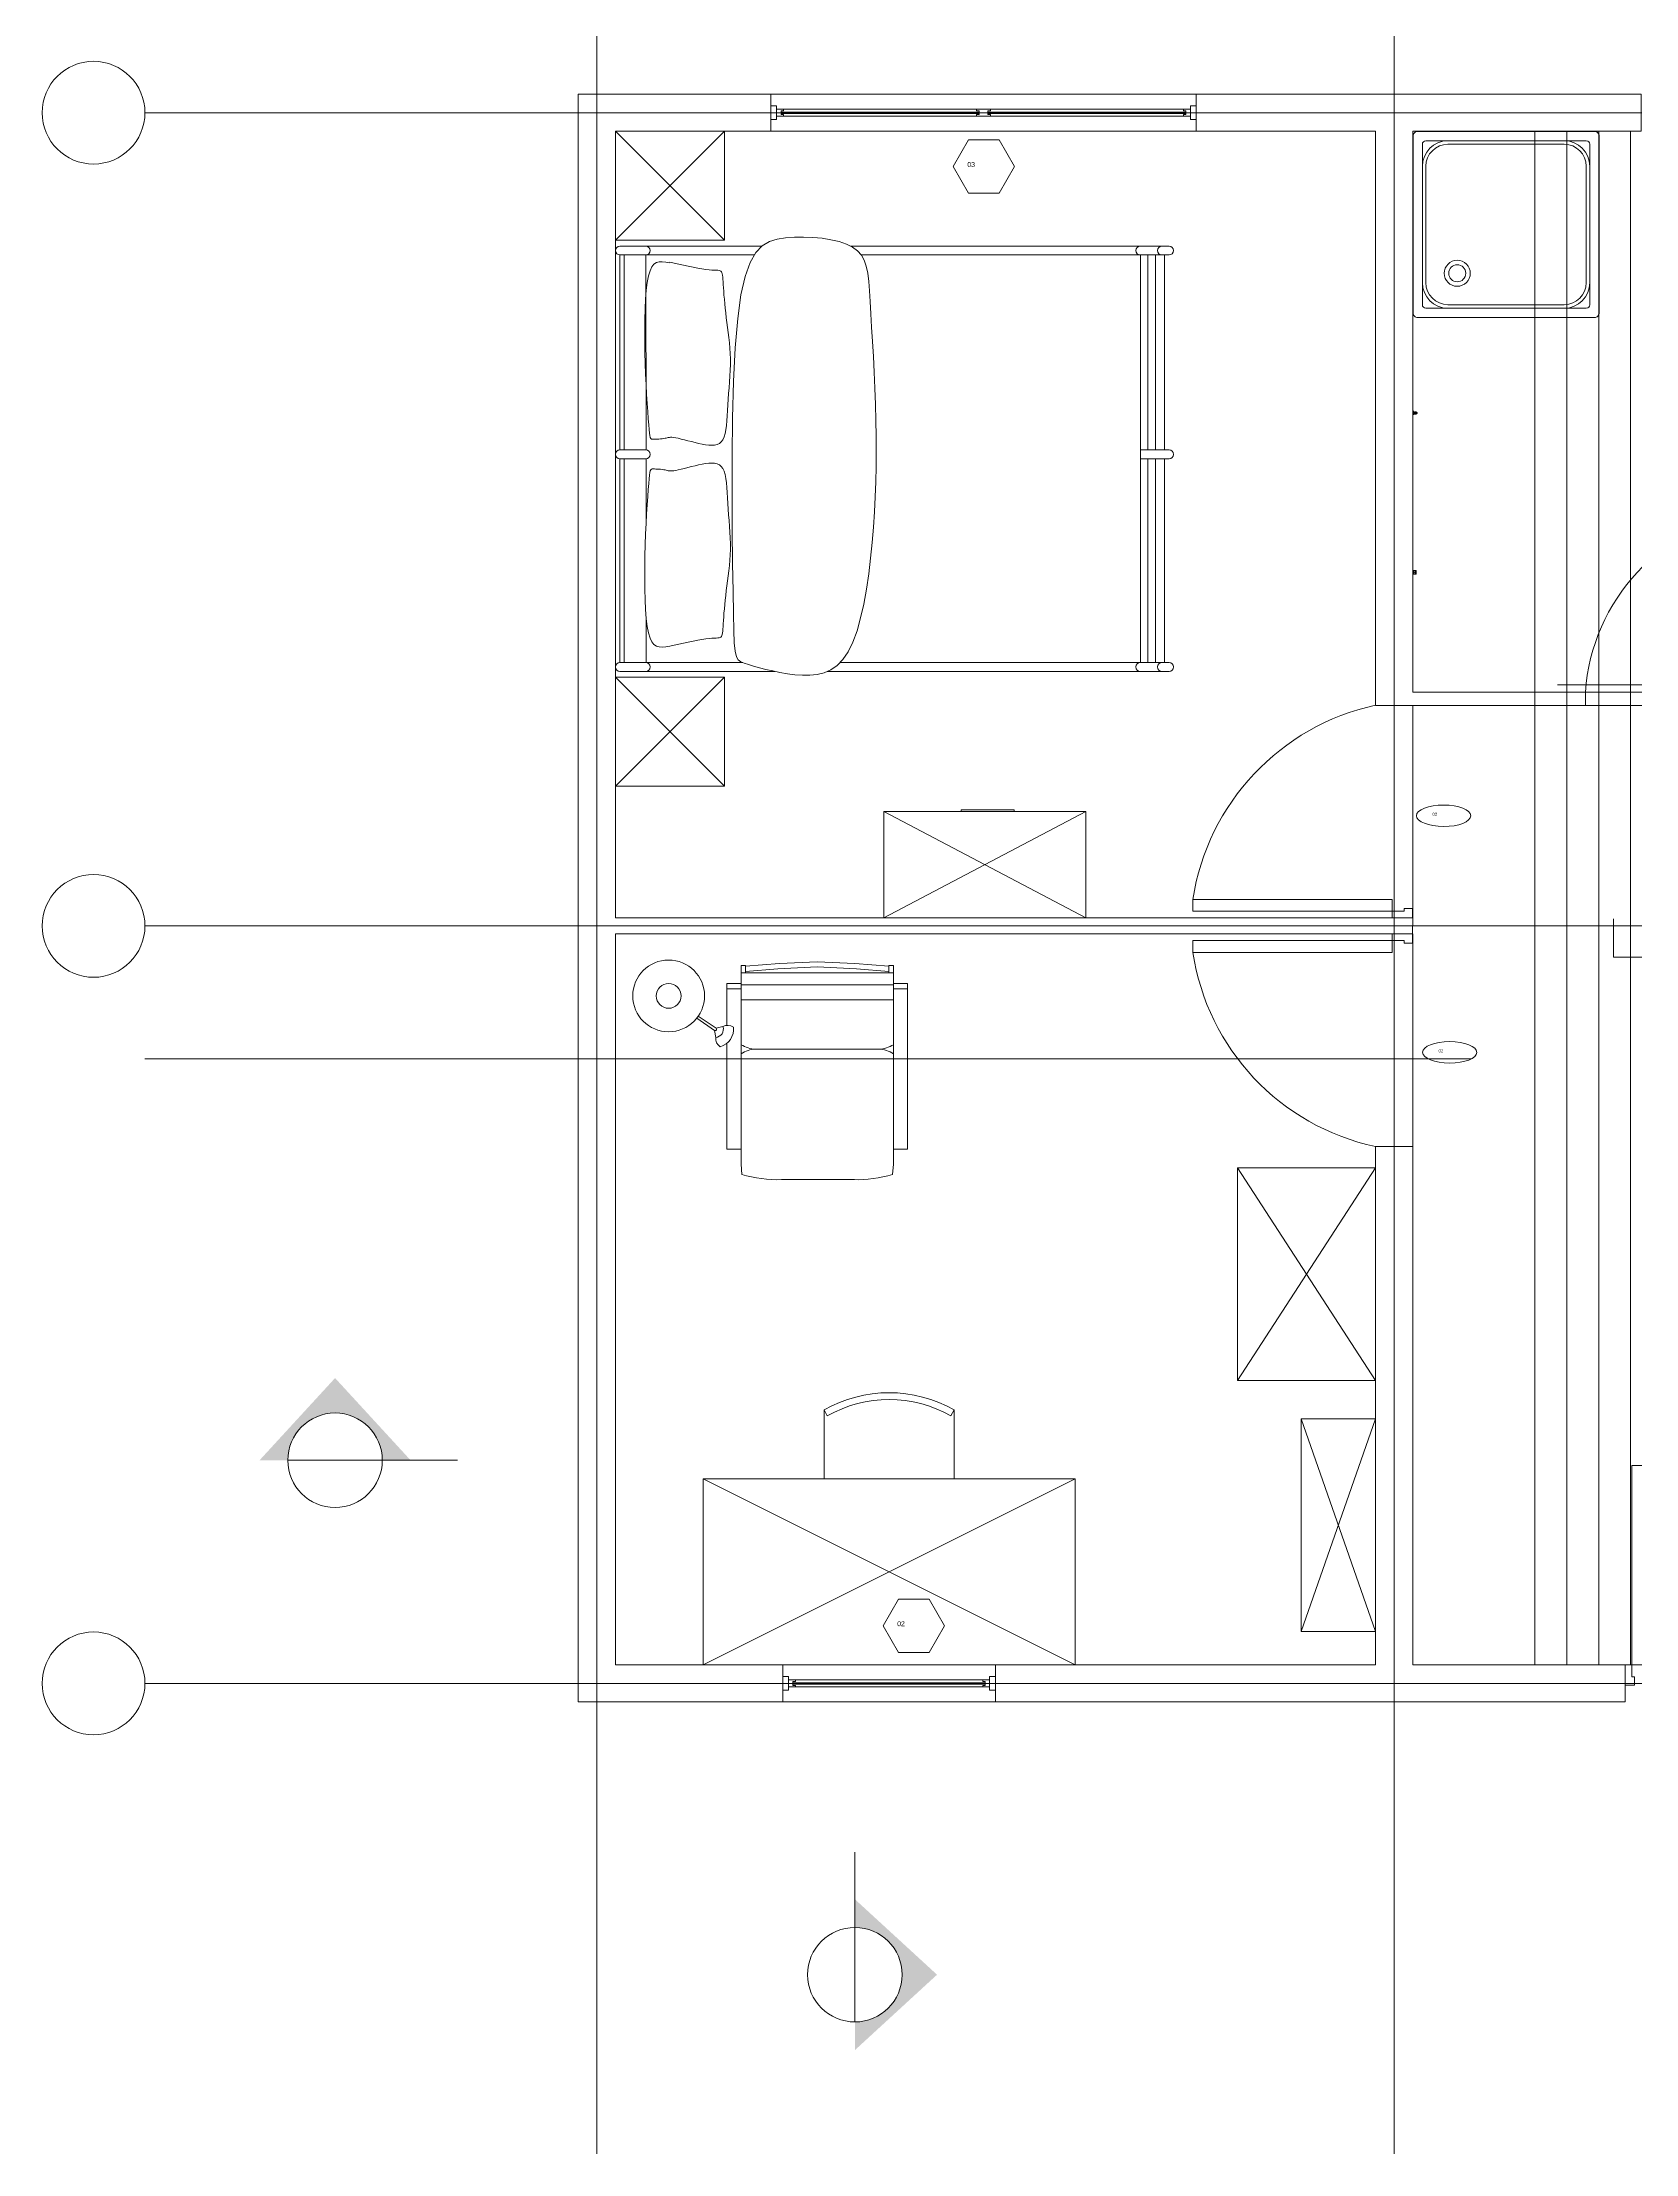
# Model space of a CAD drawing. Header units: centimetres. Extents: x -16179 to 12840, y -10704 to 3856.
# Drawn here: x 2026 to 2625, y -1756 to -961 of the extents above; entities that cross this region are included whole.
import ezdxf

# ---------------------------------------------------------------- set-up
doc = ezdxf.new("R2010")
doc.units = ezdxf.units.CM
doc.header["$MEASUREMENT"] = 0
for name, color, linetype, lineweight in [('A-FURN_Num_Penna__251_Num_Penna__251_Num_Penna__251_Num_Penna__251_Num_Penna__251_Num_Penna__251_Num_Penna__251_Num_Penna__251_Num_Penna__251_Num_Penna__251_Num_Penna__251', 251, 'Continuous', 18), ('A-FURN_Num_Penna__8_Num_Penna__8_Num_Penna__8_Num_Penna__8_Num_Penna__8_Num_Penna__8_Num_Penna__8_Num_Penna__8_Num_Penna__8_Num_Penna__8', 8, 'Continuous', 18), ('A-WALL-FULL_Num_Penna__7_Num_Penna__7_Num_Penna__7_Num_Penna__7_Num_Penna__7_Num_Penna__7_Num_Penna__7_Num_Penna__7_Num_Penna__7_Num_Penna__7', 7, 'Continuous', 18), ('AA - linee quote_Num_Penna__1_Num_Penna__255_Num_Penna__255_Num_Penna__12_Num_Penna__12_Num_Penna__12_Num_Penna__12_Num_Penna__12_Num_Penna__12_Num_Penna__12', 12, 'Continuous', 18), ('AA - linee quote_Num_Penna__1_Num_Penna__255_Num_Penna__255_Num_Penna__255_Num_Penna__255_Num_Penna__255_Num_Penna__255_Num_Penna__255_Num_Penna__255_Num_Penna__255', 255, 'Continuous', 18), ('AA - linee quote_Num_Penna__3_Num_Penna__3_Num_Penna__3_Num_Penna__3_Num_Penna__3_Num_Penna__3_Num_Penna__3_Num_Penna__3_Num_Penna__3_Num_Penna__3', 3, 'Continuous', 18), ('AA - linee quote_Num_Penna__6_Num_Penna__6_Num_Penna__6_Num_Penna__6_Num_Penna__6_Num_Penna__6_Num_Penna__6_Num_Penna__6_Num_Penna__6_Num_Penna__6', 6, 'Continuous', 18), ('AA - montanti_Num_Penna__7_Num_Penna__7_Num_Penna__7_Num_Penna__7_Num_Penna__7_Num_Penna__7_Num_Penna__7_Num_Penna__7_Num_Penna__7_Num_Penna__7', 7, 'Continuous', 18), ('AA - pareti sezionate_Num_Penna__254_Num_Penna__254_Num_Penna__254_Num_Penna__254_Num_Penna__254_Num_Penna__254_Num_Penna__254_Num_Penna__254_Num_Penna__254_Num_Penna__254', 254, 'Continuous', 18), ('AA - pareti sezionate_Num_Penna__7_Num_Penna__7_Num_Penna__7_Num_Penna__7_Num_Penna__7_Num_Penna__7_Num_Penna__7_Num_Penna__7_Num_Penna__7_Num_Penna__7', 7, 'Continuous', 18), ('AA - serramenti e porte_Num_Penna__4_Num_Penna__4_Num_Penna__4_Num_Penna__4_Num_Penna__4_Num_Penna__4_Num_Penna__4_Num_Penna__4_Num_Penna__4_Num_Penna__4', 4, 'Continuous', 18), ('AA - struttura finestre_Num_Penna__6_Num_Penna__6_Num_Penna__6_Num_Penna__6_Num_Penna__6_Num_Penna__6_Num_Penna__6_Num_Penna__6_Num_Penna__6_Num_Penna__6', 6, 'Continuous', 18), ('AA- arredo_Num_Penna__8_Num_Penna__8_Num_Penna__8_Num_Penna__8_Num_Penna__8_Num_Penna__8_Num_Penna__8_Num_Penna__8_Num_Penna__8_Num_Penna__8', 8, 'Continuous', 18), ('IKE120015-t1_Num_Penna__251_Num_Penna__254_Num_Penna__254_Num_Penna__254_Num_Penna__254_Num_Penna__254_Num_Penna__254_Num_Penna__254_Num_Penna__254_Num_Penna__254_Num_Penna__254', 254, 'Continuous', 18)]:
    doc.layers.add(name, color=color, linetype=linetype, lineweight=lineweight)
doc.styles.add('GENERATED_STYLE_1', font='Arial.ttf')

msp = doc.modelspace()

# ---------------------------------------------------------------- hatches: boundary and pattern name
at = {"layer": 'AA - linee quote_Num_Penna__3_Num_Penna__3_Num_Penna__3_Num_Penna__3_Num_Penna__3_Num_Penna__3_Num_Penna__3_Num_Penna__3_Num_Penna__3_Num_Penna__3', "linetype": 'Continuous', "lineweight": 18}
for points in [[(2107.54, -1494.79), (2118.14, -1494.79, -1), (2153.7, -1494.79), (2164.31, -1494.79), (2135.92, -1463.89)], [(2331.52, -1660.01), (2331.52, -1670.61, -1), (2331.52, -1706.17), (2331.52, -1716.77), (2362.42, -1688.39)]]:
    msp.add_hatch(color=3, dxfattribs=at).paths.add_polyline_path(points)

# ---------------------------------------------------------------- linework, layer by layer
at = {"layer": 'A-FURN_Num_Penna__251_Num_Penna__251_Num_Penna__251_Num_Penna__251_Num_Penna__251_Num_Penna__251_Num_Penna__251_Num_Penna__251_Num_Penna__251_Num_Penna__251_Num_Penna__251', "color": 251, "linetype": 'Continuous', "lineweight": 18}
msp.add_line((2274.39, -1571.77), (2414.39, -1571.77), dxfattribs=at)
at = {"layer": 'A-FURN_Num_Penna__8_Num_Penna__8_Num_Penna__8_Num_Penna__8_Num_Penna__8_Num_Penna__8_Num_Penna__8_Num_Penna__8_Num_Penna__8_Num_Penna__8', "color": 8, "linetype": 'Continuous', "lineweight": 18}
for p, q in [((2299.9, -980.77), (2379.9, -980.77)), ((2299.9, -994.77), (2459.9, -994.77)), ((2299.9, -994.77), (2379.9, -994.77)), ((2379.9, -994.77), (2459.9, -994.77)), ((2541.39, -1210.77), (2541.39, -1290.77)), ((2541.39, -1376.77), (2541.39, -1296.77)), ((2304.39, -1571.77), (2384.39, -1571.77)), ((2304.39, -1585.77), (2384.39, -1585.77)), ((2304.39, -1585.77), (2384.39, -1585.77))]:
    msp.add_line(p, q, dxfattribs=at)
at = {"layer": 'A-FURN_Num_Penna__8_Num_Penna__8_Num_Penna__8_Num_Penna__8_Num_Penna__8_Num_Penna__8_Num_Penna__8_Num_Penna__8_Num_Penna__8_Num_Penna__8', "color": 8, "linetype": 'Continuous', "lineweight": 18, "flags": 128}
msp.add_lwpolyline([(2459.9, -980.77), (2299.9, -980.77)], dxfattribs=at)
at = {"layer": 'A-WALL-FULL_Num_Penna__7_Num_Penna__7_Num_Penna__7_Num_Penna__7_Num_Penna__7_Num_Penna__7_Num_Penna__7_Num_Penna__7_Num_Penna__7_Num_Penna__7', "color": 7, "linetype": 'Continuous', "lineweight": 18}
msp.add_line((2541.39, -1210.77), (2541.39, -1210.77), dxfattribs=at)
at = {"layer": 'AA - linee quote_Num_Penna__1_Num_Penna__255_Num_Penna__255_Num_Penna__12_Num_Penna__12_Num_Penna__12_Num_Penna__12_Num_Penna__12_Num_Penna__12_Num_Penna__12', "color": 12, "linetype": 'Continuous', "lineweight": 18}
for q in [(2617.01, -1291.06), (3214.84, -1305.5)]:
    msp.add_line((2617.01, -1305.5), q, dxfattribs=at)
at = {"layer": 'AA - linee quote_Num_Penna__1_Num_Penna__255_Num_Penna__255_Num_Penna__255_Num_Penna__255_Num_Penna__255_Num_Penna__255_Num_Penna__255_Num_Penna__255_Num_Penna__255', "color": 255, "linetype": 'Continuous', "lineweight": 18}
msp.add_line((2182.03, -1494.82), (2153.71, -1494.82), dxfattribs=at)
at = {"layer": 'AA - linee quote_Num_Penna__3_Num_Penna__3_Num_Penna__3_Num_Penna__3_Num_Penna__3_Num_Penna__3_Num_Penna__3_Num_Penna__3_Num_Penna__3_Num_Penna__3', "color": 3, "linetype": 'Continuous', "lineweight": 18}
for p, q in [((2234.39, -1755.77), (2234.39, -508.77)), ((2534.39, -1755.77), (2534.39, -508.77)), ((2064.39, -987.77), (3311.39, -987.77)), ((2064.39, -1293.77), (3311.39, -1293.77)), ((2118.14, -1494.82), (2153.71, -1494.82)), ((2064.39, -1578.77), (3311.39, -1578.77)), ((2331.5, -1670.61), (2331.5, -1642.28)), ((2331.5, -1670.61), (2331.5, -1706.17))]:
    msp.add_line(p, q, dxfattribs=at)
at = {"layer": 'AA - linee quote_Num_Penna__3_Num_Penna__3_Num_Penna__3_Num_Penna__3_Num_Penna__3_Num_Penna__3_Num_Penna__3_Num_Penna__3_Num_Penna__3_Num_Penna__3', "color": 3, "linetype": 'Continuous', "lineweight": 18, "flags": 128}
for points in [[(2391.6, -1008.03), (2385.83, -998.03), (2374.28, -998.03), (2368.5, -1008.03), (2374.28, -1018.03), (2385.83, -1018.03)], [(2365.23, -1557.11), (2359.46, -1547.11), (2347.91, -1547.11), (2342.14, -1557.11), (2347.91, -1567.11), (2359.46, -1567.11)]]:
    msp.add_lwpolyline(points, close=True, dxfattribs=at)
at = {"layer": 'AA - linee quote_Num_Penna__3_Num_Penna__3_Num_Penna__3_Num_Penna__3_Num_Penna__3_Num_Penna__3_Num_Penna__3_Num_Penna__3_Num_Penna__3_Num_Penna__3', "color": 3, "linetype": 'Continuous', "lineweight": 18}
for centre, radius in [((2045.06, -987.77), 19.33), ((2045.06, -1293.77), 19.33), ((2135.92, -1494.82), 17.78), ((2045.06, -1578.77), 19.33), ((2331.5, -1688.39), 17.78)]:
    msp.add_circle(centre, radius, dxfattribs=at)
for centre in [(2553.01, -1252.32), (2555.31, -1341.35)]:
    msp.add_ellipse(centre, major_axis=(-10.21, 0.02), ratio=0.395468, dxfattribs=at)
at = {"layer": 'AA - linee quote_Num_Penna__6_Num_Penna__6_Num_Penna__6_Num_Penna__6_Num_Penna__6_Num_Penna__6_Num_Penna__6_Num_Penna__6_Num_Penna__6_Num_Penna__6', "color": 6, "linetype": 'Continuous', "lineweight": 18}
msp.add_line((2064.39, -1343.77), (2563.51, -1343.77), dxfattribs=at)
at = {"layer": 'AA - montanti_Num_Penna__7_Num_Penna__7_Num_Penna__7_Num_Penna__7_Num_Penna__7_Num_Penna__7_Num_Penna__7_Num_Penna__7_Num_Penna__7_Num_Penna__7', "color": 7, "linetype": 'Continuous', "lineweight": 18, "flags": 128}
for points in [[(2299.9, -985.22), (2299.9, -990.31), (2302.07, -990.31), (2302.07, -985.22)], [(2459.9, -985.22), (2459.9, -990.31), (2457.74, -990.31), (2457.74, -985.22)], [(2304.39, -1576.22), (2304.39, -1581.31), (2306.55, -1581.31), (2306.55, -1576.22)], [(2384.39, -1576.22), (2384.39, -1581.31), (2382.22, -1581.31), (2382.22, -1576.22)]]:
    msp.add_lwpolyline(points, close=True, dxfattribs=at)
for points in [[(2302.07, -986.46), (2304.67, -986.46), (2304.67, -987.02)], [(2302.07, -989.08), (2304.67, -989.08), (2304.67, -988.52), (2303.73, -988.52), (2303.73, -988.02), (2303.73, -987.52), (2303.73, -987.02), (2304.67, -987.02)], [(2379.9, -986.46), (2377.3, -986.46), (2377.3, -987.02)], [(2379.9, -989.08), (2377.3, -989.08), (2377.3, -988.52), (2378.24, -988.52), (2378.24, -988.02), (2378.24, -987.52), (2378.24, -987.02), (2377.3, -987.02)], [(2379.9, -986.46), (2382.5, -986.46), (2382.5, -987.02)], [(2379.9, -989.08), (2382.5, -989.08), (2382.5, -988.52), (2381.57, -988.52), (2381.57, -988.02), (2381.57, -987.52), (2381.57, -987.02), (2382.5, -987.02)], [(2457.74, -986.46), (2455.14, -986.46), (2455.14, -987.02)], [(2457.74, -989.08), (2455.14, -989.08), (2455.14, -988.52), (2456.07, -988.52), (2456.07, -988.02), (2456.07, -987.52), (2456.07, -987.02), (2455.14, -987.02)], [(2538.18, -1290.77), (2533.68, -1290.77), (2533.68, -1288.27), (2538.18, -1288.27)], [(2538.18, -1288.27), (2538.18, -1287.27), (2541.38, -1287.27), (2541.38, -1290.77), (2538.18, -1290.77)], [(2538.18, -1296.77), (2533.68, -1296.77), (2533.68, -1299.27), (2538.18, -1299.27)], [(2538.18, -1299.27), (2538.18, -1300.27), (2541.38, -1300.27), (2541.38, -1296.77), (2538.18, -1296.77)], [(2621.39, -1576.27), (2621.39, -1571.77), (2623.89, -1571.77), (2623.89, -1576.27)], [(2621.39, -1576.27), (2621.39, -1571.77), (2623.89, -1571.77), (2623.89, -1576.27)], [(2306.55, -1577.46), (2309.15, -1577.46), (2309.15, -1578.02)], [(2306.55, -1580.08), (2309.15, -1580.08), (2309.15, -1579.52), (2308.22, -1579.52), (2308.22, -1579.02), (2308.22, -1578.52), (2308.22, -1578.02), (2309.15, -1578.02)], [(2382.22, -1577.46), (2379.62, -1577.46), (2379.62, -1578.02)], [(2382.22, -1580.08), (2379.62, -1580.08), (2379.62, -1579.52), (2380.56, -1579.52), (2380.56, -1579.02), (2380.56, -1578.52), (2380.56, -1578.02), (2379.62, -1578.02)], [(2623.89, -1576.27), (2624.89, -1576.27), (2624.89, -1579.47), (2621.39, -1579.47), (2621.39, -1576.27)]]:
    msp.add_lwpolyline(points, dxfattribs=at)
at = {"layer": 'AA - pareti sezionate_Num_Penna__254_Num_Penna__254_Num_Penna__254_Num_Penna__254_Num_Penna__254_Num_Penna__254_Num_Penna__254_Num_Penna__254_Num_Penna__254_Num_Penna__254', "color": 254, "linetype": 'Continuous', "lineweight": 18}
for p, q in [((2587.39, -994.77), (2587.39, -1571.77)), ((2599.39, -994.77), (2599.39, -1571.77)), ((2611.39, -994.77), (2611.39, -1571.77)), ((2623.39, -994.77), (2623.39, -1571.77))]:
    msp.add_line(p, q, dxfattribs=at)
at = {"layer": 'AA - pareti sezionate_Num_Penna__7_Num_Penna__7_Num_Penna__7_Num_Penna__7_Num_Penna__7_Num_Penna__7_Num_Penna__7_Num_Penna__7_Num_Penna__7_Num_Penna__7', "color": 7, "linetype": 'Continuous', "lineweight": 18}
for p, q in [((2227.39, -1585.77), (2227.39, -980.77)), ((2299.9, -980.77), (2299.9, -994.77)), ((2459.9, -994.77), (2459.9, -980.77)), ((2459.9, -980.77), (2627.39, -980.77)), ((2241.39, -994.77), (2241.39, -1290.77)), ((2459.9, -994.77), (2527.39, -994.77)), ((2527.39, -994.77), (2527.39, -1210.77)), ((2541.39, -994.77), (2541.39, -1205.77)), ((2606.39, -1205.77), (2541.39, -1205.77)), ((2606.39, -1205.77), (2606.39, -1210.77)), ((2527.39, -1210.77), (2541.39, -1210.77)), ((2606.39, -1210.77), (2541.39, -1210.77)), ((2541.38, -1290.77), (2241.39, -1290.77)), ((2541.39, -1290.77), (2541.38, -1296.77)), ((2541.38, -1296.77), (2241.39, -1296.77)), ((2241.39, -1296.77), (2241.39, -1571.77)), ((2527.39, -1376.77), (2541.38, -1376.77)), ((2527.39, -1376.77), (2527.39, -1571.77)), ((2541.39, -1376.79), (2541.39, -1571.77)), ((2241.39, -1571.77), (2527.39, -1571.77)), ((2304.39, -1585.77), (2304.39, -1571.77)), ((2384.39, -1571.77), (2384.39, -1585.77)), ((2621.39, -1571.77), (2541.39, -1571.77)), ((2542.39, -1571.77), (2621.39, -1571.77)), ((2621.39, -1585.77), (2621.39, -1571.77)), ((2384.39, -1585.77), (2621.39, -1585.77))]:
    msp.add_line(p, q, dxfattribs=at)
at = {"layer": 'AA - pareti sezionate_Num_Penna__7_Num_Penna__7_Num_Penna__7_Num_Penna__7_Num_Penna__7_Num_Penna__7_Num_Penna__7_Num_Penna__7_Num_Penna__7_Num_Penna__7', "color": 7, "linetype": 'Continuous', "lineweight": 18, "flags": 128}
for points in [[(2227.39, -980.77), (2299.9, -980.77)], [(2627.39, -980.77), (2627.39, -994.77), (2541.39, -994.77)], [(2241.39, -994.77), (2299.9, -994.77)], [(2227.39, -1585.77), (2304.39, -1585.77)]]:
    msp.add_lwpolyline(points, dxfattribs=at)
at = {"layer": 'AA - serramenti e porte_Num_Penna__4_Num_Penna__4_Num_Penna__4_Num_Penna__4_Num_Penna__4_Num_Penna__4_Num_Penna__4_Num_Penna__4_Num_Penna__4_Num_Penna__4', "color": 4, "linetype": 'Continuous', "lineweight": 18}
for p, q in [((2377.3, -986.46), (2304.67, -986.46)), ((2377.3, -989.08), (2304.67, -989.08)), ((2455.14, -986.46), (2382.5, -986.46)), ((2455.14, -989.08), (2382.5, -989.08)), ((2309.15, -1577.46), (2379.62, -1577.46)), ((2379.62, -1580.08), (2309.15, -1580.08))]:
    msp.add_line(p, q, dxfattribs=at)
at = {"layer": 'AA - serramenti e porte_Num_Penna__4_Num_Penna__4_Num_Penna__4_Num_Penna__4_Num_Penna__4_Num_Penna__4_Num_Penna__4_Num_Penna__4_Num_Penna__4_Num_Penna__4', "color": 4, "linetype": 'Continuous', "lineweight": 18, "flags": 128}
for points in [[(2458.68, -1288.27), (2533.68, -1288.27), (2533.68, -1283.77), (2458.68, -1283.77)], [(2458.68, -1299.27), (2533.68, -1299.27), (2533.68, -1303.77), (2458.68, -1303.77)], [(2623.89, -1496.77), (2623.89, -1571.77), (2628.39, -1571.77), (2628.39, -1496.77)]]:
    msp.add_lwpolyline(points, close=True, dxfattribs=at)
at = {"layer": 'AA - serramenti e porte_Num_Penna__4_Num_Penna__4_Num_Penna__4_Num_Penna__4_Num_Penna__4_Num_Penna__4_Num_Penna__4_Num_Penna__4_Num_Penna__4_Num_Penna__4', "color": 4, "linetype": 'Continuous', "lineweight": 18}
for centre, radius, start, end in [((2679.58, -1210.72), 73.36, 97.98571, 176.13325), ((2546.11, -1297.22), 88.46, 102.22107, 171.25179), ((2545.79, -1290.62), 88.09, 188.5846, 257.94254)]:
    msp.add_arc(centre, radius, start, end, dxfattribs=at)
at = {"layer": 'AA - struttura finestre_Num_Penna__6_Num_Penna__6_Num_Penna__6_Num_Penna__6_Num_Penna__6_Num_Penna__6_Num_Penna__6_Num_Penna__6_Num_Penna__6_Num_Penna__6', "color": 6, "linetype": 'Continuous', "lineweight": 18}
for p, q in [((2378.24, -987.52), (2303.73, -987.52)), ((2378.24, -988.02), (2303.73, -988.02)), ((2456.07, -987.52), (2381.57, -987.52)), ((2456.07, -988.02), (2381.57, -988.02)), ((2380.56, -1578.52), (2308.22, -1578.52)), ((2380.56, -1579.02), (2308.22, -1579.02))]:
    msp.add_line(p, q, dxfattribs=at)
at = {"layer": 'AA- arredo_Num_Penna__8_Num_Penna__8_Num_Penna__8_Num_Penna__8_Num_Penna__8_Num_Penna__8_Num_Penna__8_Num_Penna__8_Num_Penna__8_Num_Penna__8', "color": 8, "linetype": 'Continuous', "lineweight": 18}
for p, q in [((2299.9, -980.77), (2459.9, -980.77)), ((2241.39, -994.77), (2282.39, -1035.77)), ((2282.39, -994.77), (2241.39, -1035.77)), ((2299.9, -994.77), (2459.9, -994.77)), ((2545.03, -1060.02), (2545.03, -999.64)), ((2546.34, -998.33), (2606.72, -998.33)), ((2554.66, -999.64), (2598.41, -999.64)), ((2608.03, -999.64), (2608.03, -1060.02)), ((2546.34, -1051.71), (2546.34, -1007.96)), ((2606.72, -1007.96), (2606.72, -1051.71)), ((2244.74, -1114.68), (2244.74, -1041.32)), ((2441.68, -1114.68), (2441.68, -1041.32)), ((2444.65, -1114.81), (2444.65, -1041.45)), ((2448.04, -1114.68), (2448.04, -1041.32)), ((2606.72, -1061.33), (2546.34, -1061.33)), ((2598.41, -1060.02), (2554.66, -1060.02)), ((2541.39, -1100.14), (2541.84, -1100.14)), ((2541.39, -1101.39), (2541.39, -1100.14)), ((2541.84, -1101.39), (2541.39, -1101.39)), ((2541.84, -1100.14), (2541.84, -1101.39)), ((2541.9, -1101.17), (2541.84, -1101.17)), ((2541.84, -1101.28), (2541.9, -1101.28)), ((2541.9, -1100.6), (2541.96, -1100.6)), ((2541.9, -1100.6), (2541.9, -1100.94)), ((2541.9, -1100.94), (2541.96, -1100.94)), ((2541.9, -1101.28), (2541.9, -1101.17)), ((2244.74, -1194.68), (2244.74, -1118)), ((2252.93, -1118), (2252.95, -1142.14)), ((2441.68, -1194.68), (2441.68, -1118)), ((2444.65, -1194.68), (2444.65, -1118.13)), ((2448.04, -1194.68), (2448.04, -1118)), ((2541.39, -1160.17), (2541.39, -1161.36)), ((2542.54, -1160.07), (2541.49, -1160.07)), ((2541.49, -1161.47), (2542.54, -1161.47)), ((2541.53, -1160.87), (2541.53, -1160.66)), ((2541.88, -1160.73), (2541.6, -1160.66)), ((2541.6, -1160.87), (2541.88, -1160.8)), ((2541.67, -1160.68), (2541.67, -1160.26)), ((2541.67, -1161.27), (2541.67, -1160.86)), ((2541.72, -1160.21), (2542.45, -1160.21)), ((2542.45, -1161.33), (2541.72, -1161.33)), ((2541.88, -1160.8), (2541.88, -1160.73)), ((2542.51, -1160.26), (2542.51, -1161.27)), ((2542.65, -1161.36), (2542.65, -1160.17)), ((2252.98, -1177.48), (2253, -1194.68)), ((2325.9, -1194.68), (2437.84, -1194.7)), ((2241.39, -1200.19), (2282.39, -1241.19)), ((2282.39, -1200.19), (2241.39, -1241.19)), ((2418.46, -1250.76), (2342.46, -1290.76)), ((2342.46, -1250.76), (2418.46, -1290.76)), ((2289.66, -1315.96), (2288.68, -1315.96)), ((2345.02, -1315.96), (2346, -1315.96)), ((2288.69, -1321.58), (2317.34, -1321.58)), ((2345.99, -1321.58), (2317.34, -1321.58)), ((2271.98, -1328.51), (2278.7, -1333.06)), ((2272.58, -1327.71), (2279.26, -1332.23)), ((2278.7, -1333.06), (2279.14, -1335.7)), ((2279.25, -1332.23), (2281.86, -1331.64)), ((2294.14, -1340.14), (2317.34, -1340.14)), ((2340.54, -1340.14), (2317.34, -1340.14)), ((2346, -1383.46), (2346, -1377.83)), ((2288.68, -1383.46), (2288.96, -1387.28)), ((2303.86, -1389.24), (2317.9, -1389.24)), ((2331.38, -1389.24), (2317.34, -1389.24)), ((2346, -1383.46), (2345.72, -1387.28)), ((2527.42, -1464.75), (2475.42, -1464.75)), ((2319.89, -1478.4), (2319.89, -1475.9)), ((2319.89, -1475.9), (2321.13, -1478.14)), ((2319.89, -1476.65), (2319.89, -1478.4)), ((2368.89, -1475.9), (2367.65, -1478.14)), ((2368.89, -1478.4), (2368.89, -1475.9)), ((2319.89, -1501.77), (2319.89, -1478.4)), ((2368.89, -1501.77), (2368.89, -1478.4)), ((2274.39, -1501.77), (2414.39, -1501.77)), ((2274.39, -1571.77), (2274.39, -1501.77)), ((2414.39, -1501.77), (2274.39, -1571.77)), ((2274.39, -1501.77), (2414.39, -1571.77)), ((2414.39, -1501.77), (2414.39, -1571.77)), ((2304.39, -1571.77), (2384.39, -1571.77)), ((2304.39, -1585.77), (2384.39, -1585.77))]:
    msp.add_line(p, q, dxfattribs=at)
at = {"layer": 'AA- arredo_Num_Penna__8_Num_Penna__8_Num_Penna__8_Num_Penna__8_Num_Penna__8_Num_Penna__8_Num_Penna__8_Num_Penna__8_Num_Penna__8_Num_Penna__8', "color": 8, "linetype": 'Continuous', "lineweight": 18, "flags": 128}
for points in [[(2241.39, -994.77), (2282.39, -994.77), (2282.39, -1035.77), (2241.39, -1035.77)], [(2308.95, -1199.25), (2311.78, -1199.47), (2314.58, -1199.47), (2317.31, -1199.18), (2319.94, -1198.52), (2322.46, -1197.41), (2324.83, -1195.77), (2327.02, -1193.54), (2329.01, -1190.63), (2330.78, -1186.99), (2332.33, -1182.71), (2333.68, -1177.9), (2334.85, -1172.65), (2335.85, -1167.08), (2336.7, -1161.3), (2337.41, -1155.4), (2338.01, -1149.51), (2338.5, -1143.71), (2338.89, -1137.98), (2339.19, -1132.3), (2339.4, -1126.63), (2339.52, -1120.96), (2339.56, -1115.24), (2339.53, -1109.45), (2339.42, -1103.55), (2339.24, -1097.55), (2339.02, -1091.49), (2338.75, -1085.47), (2338.45, -1079.57), (2338.14, -1073.88), (2337.82, -1068.47), (2337.52, -1063.45), (2337.24, -1058.88), (2336.99, -1054.83), (2336.7, -1051.29), (2336.33, -1048.21), (2335.78, -1045.56), (2335.01, -1043.29), (2333.94, -1041.35), (2332.51, -1039.72), (2330.64, -1038.35), (2328.3, -1037.21), (2325.56, -1036.28), (2322.49, -1035.56), (2319.18, -1035.05), (2315.73, -1034.73), (2312.23, -1034.6), (2308.76, -1034.66), (2305.41, -1034.91), (2302.26, -1035.37), (2299.33, -1036.27), (2296.65, -1037.86), (2294.22, -1040.4), (2292.07, -1044.15), (2290.21, -1049.37), (2288.65, -1056.31), (2287.41, -1065.23), (2286.5, -1076.26), (2285.88, -1088.96), (2285.5, -1102.74), (2285.32, -1117.05), (2285.29, -1131.29), (2285.37, -1144.9), (2285.51, -1157.3), (2285.65, -1167.91), (2285.78, -1176.32), (2285.93, -1182.67), (2286.13, -1187.27), (2286.46, -1190.44), (2286.94, -1192.47), (2287.64, -1193.68), (2288.59, -1194.38), (2289.86, -1194.86), (2291.47, -1195.38), (2293.4, -1195.97), (2295.59, -1196.6), (2298, -1197.23), (2300.59, -1197.85), (2303.31, -1198.41), (2306.11, -1198.89)], [(2261.84, -1188.45), (2263.47, -1188.13), (2265.21, -1187.76), (2267.01, -1187.38), (2268.83, -1186.99), (2270.63, -1186.61), (2272.36, -1186.27), (2273.97, -1185.97), (2275.41, -1185.75), (2276.66, -1185.6), (2277.72, -1185.51), (2278.61, -1185.47), (2279.34, -1185.45), (2279.94, -1185.43), (2280.42, -1185.38), (2280.8, -1185.29), (2281.09, -1185.13), (2281.32, -1184.88), (2281.5, -1184.54), (2281.63, -1184.09), (2281.72, -1183.54), (2281.8, -1182.86), (2281.85, -1182.06), (2281.91, -1181.13), (2281.97, -1180.06), (2282.05, -1178.85), (2282.14, -1177.51), (2282.25, -1176.06), (2282.39, -1174.5), (2282.54, -1172.86), (2282.71, -1171.15), (2282.91, -1169.39), (2283.13, -1167.59), (2283.37, -1165.76), (2283.63, -1163.91), (2283.88, -1162.03), (2284.12, -1160.12), (2284.33, -1158.17), (2284.51, -1156.18), (2284.63, -1154.15), (2284.7, -1152.08), (2284.68, -1149.95), (2284.61, -1147.8), (2284.49, -1145.62), (2284.34, -1143.42), (2284.16, -1141.23), (2283.98, -1139.05), (2283.8, -1136.9), (2283.65, -1134.78), (2283.52, -1132.71), (2283.41, -1130.72), (2283.29, -1128.83), (2283.14, -1127.06), (2282.95, -1125.43), (2282.68, -1123.97), (2282.32, -1122.71), (2281.85, -1121.67), (2281.25, -1120.87), (2280.52, -1120.28), (2279.68, -1119.89), (2278.73, -1119.67), (2277.69, -1119.59), (2276.56, -1119.64), (2275.34, -1119.8), (2274.06, -1120.02), (2272.72, -1120.31), (2271.35, -1120.62), (2269.98, -1120.96), (2268.63, -1121.31), (2267.34, -1121.64), (2266.14, -1121.94), (2265.05, -1122.2), (2264.11, -1122.4), (2263.33, -1122.52), (2262.69, -1122.59), (2262.16, -1122.59), (2261.71, -1122.56), (2261.31, -1122.49), (2260.93, -1122.4), (2260.53, -1122.3), (2260.09, -1122.2), (2259.57, -1122.12), (2259, -1122.04), (2258.4, -1121.97), (2257.78, -1121.92), (2257.17, -1121.88), (2256.58, -1121.85), (2256.05, -1121.83), (2255.59, -1121.83), (2255.21, -1121.84), (2254.92, -1121.93), (2254.68, -1122.15), (2254.5, -1122.56), (2254.34, -1123.22), (2254.2, -1124.2), (2254.07, -1125.54), (2253.92, -1127.31), (2253.74, -1129.56), (2253.55, -1132.25), (2253.34, -1135.31), (2253.13, -1138.71), (2252.94, -1142.38), (2252.76, -1146.28), (2252.61, -1150.34), (2252.49, -1154.52), (2252.41, -1162.97), (2252.45, -1167.09), (2252.57, -1171.04), (2252.76, -1174.74), (2253.03, -1178.1), (2253.39, -1181.06), (2253.85, -1183.53), (2254.42, -1185.45), (2255.09, -1186.88), (2255.89, -1187.87), (2256.8, -1188.48), (2257.85, -1188.78), (2259.04, -1188.84), (2260.37, -1188.7)], [(2241.39, -1200.19), (2282.39, -1200.19), (2282.39, -1241.19), (2241.39, -1241.19)], [(2342.46, -1250.76), (2418.46, -1250.76), (2418.46, -1290.76), (2342.46, -1290.76)], [(2288.68, -1308.65), (2290.37, -1308.65), (2290.37, -1311.46), (2288.68, -1311.46)], [(2346, -1308.65), (2344.31, -1308.65), (2344.31, -1311.46), (2346, -1311.46)], [(2283.34, -1315.4), (2288.68, -1315.4), (2288.68, -1317.41), (2283.34, -1317.41)], [(2351.34, -1377.83), (2346, -1377.83), (2346, -1315.4), (2351.34, -1315.4)], [(2351.34, -1315.4), (2346, -1315.4), (2346, -1317.41), (2351.34, -1317.41)], [(2475.42, -1384.75), (2527.42, -1384.75), (2527.42, -1464.75)]]:
    msp.add_lwpolyline(points, close=True, dxfattribs=at)
msp.add_lwpolyline([(2541.53, -996.58, -0.414214), (2543.28, -994.83), (2609.78, -994.83, -0.414214), (2611.53, -996.58), (2611.53, -1063.08, -0.414214), (2609.78, -1064.83), (2543.28, -1064.83, -0.414214), (2541.53, -1063.08)], format="xyb", close=True, dxfattribs=at)
msp.add_lwpolyline([(2541.53, -996.58, -0.414214), (2543.28, -994.83), (2609.78, -994.83, -0.414214), (2611.53, -996.58), (2611.53, -1063.08, -0.414214), (2609.78, -1064.83), (2543.28, -1064.83, -0.414214), (2541.53, -1063.08)], format="xyb", close=True, dxfattribs=at)
for points in [[(2243.05, -1041.32, -1), (2243.05, -1038), (2296.51, -1038)], [(2252.92, -1114.68), (2252.86, -1041.32, 1), (2252.86, -1038)], [(2329.92, -1038), (2437.84, -1038), (2449.73, -1038, -1), (2449.73, -1041.32), (2437.84, -1041.32), (2333.91, -1041.32)], [(2438.93, -1038, 1), (2438.93, -1041.32), (2438.93, -1194.68, 1), (2438.93, -1198)], [(2301.35, -1198), (2243.05, -1198, -1), (2243.05, -1194.68), (2243.05, -1118, -1), (2243.05, -1114.68), (2243.05, -1041.32), (2293.69, -1041.32)], [(2542.36, -1101.2, 0.063415), (2542.63, -1101.16, 0.076468), (2542.84, -1101.07, 0.107136), (2542.99, -1100.92, 0.147373), (2543.04, -1100.77, 0.147373), (2542.99, -1100.62, 0.107136), (2542.84, -1100.47, 0.076468), (2542.63, -1100.38, 0.063415), (2542.36, -1100.34)], [(2542.36, -1101.02, 0.063415), (2542.59, -1100.99, 0.076468), (2542.75, -1100.93, 0.107136), (2542.85, -1100.83, 0.147373), (2542.87, -1100.77, 0.147373), (2542.85, -1100.71, 0.107136), (2542.75, -1100.61, 0.076468), (2542.59, -1100.54, 0.063415), (2542.36, -1100.51)], [(2243.05, -1114.68), (2252.86, -1114.68, -1), (2252.86, -1118), (2243.05, -1118)], [(2438.93, -1114.68), (2449.73, -1114.68, -1), (2449.73, -1118), (2438.93, -1118)], [(2437.84, -1194.68), (2449.73, -1194.68, -1), (2449.73, -1198), (2437.84, -1198), (2321.11, -1198)]]:
    msp.add_lwpolyline(points, format="xyb", dxfattribs=at)
for points in [[(2252.41, -1069.71), (2252.45, -1065.59), (2252.57, -1061.64), (2252.76, -1057.95), (2253.03, -1054.58), (2253.39, -1051.63), (2253.85, -1049.16), (2254.42, -1047.23), (2255.09, -1045.8), (2255.89, -1044.81), (2256.8, -1044.2), (2257.85, -1043.9), (2259.04, -1043.85), (2260.37, -1043.98), (2261.84, -1044.24)], [(2261.84, -1044.05), (2263.47, -1044.38), (2265.21, -1044.74), (2267.01, -1045.12), (2268.83, -1045.51), (2270.63, -1045.89), (2272.36, -1046.23), (2273.97, -1046.53), (2275.41, -1046.76), (2276.66, -1046.9), (2277.72, -1046.99), (2278.61, -1047.03), (2279.34, -1047.05), (2279.94, -1047.08), (2280.42, -1047.12), (2280.8, -1047.22), (2281.09, -1047.38), (2281.32, -1047.62), (2281.5, -1047.96), (2281.63, -1048.41), (2281.72, -1048.97), (2281.8, -1049.64), (2281.85, -1050.44), (2281.91, -1051.37), (2281.97, -1052.44), (2282.05, -1053.65), (2282.14, -1054.99), (2282.25, -1056.45), (2282.39, -1058), (2282.54, -1059.64), (2282.71, -1061.35), (2282.91, -1063.11), (2283.13, -1064.91), (2283.37, -1066.74), (2283.63, -1068.59), (2283.88, -1070.47), (2284.12, -1072.39), (2284.33, -1074.33), (2284.51, -1076.32), (2284.63, -1078.35), (2284.7, -1080.43), (2284.68, -1082.55), (2284.61, -1084.71), (2284.49, -1086.89), (2284.34, -1089.08), (2284.16, -1091.27), (2283.98, -1093.45), (2283.8, -1095.61), (2283.65, -1097.72), (2283.52, -1099.79), (2283.41, -1101.78), (2283.29, -1103.67), (2283.14, -1105.45), (2282.95, -1107.07), (2282.68, -1108.53), (2282.32, -1109.79), (2281.85, -1110.83), (2281.25, -1111.64), (2280.52, -1112.23), (2279.68, -1112.62), (2278.73, -1112.84), (2277.69, -1112.91), (2276.56, -1112.86), (2275.34, -1112.71), (2274.06, -1112.48), (2272.72, -1112.2), (2271.35, -1111.88), (2269.98, -1111.54), (2268.63, -1111.2), (2267.34, -1110.87), (2266.14, -1110.56), (2265.05, -1110.3), (2264.11, -1110.11), (2263.33, -1109.98), (2262.69, -1109.92), (2262.16, -1109.91), (2261.71, -1109.95), (2261.31, -1110.01), (2260.93, -1110.1), (2260.53, -1110.2), (2260.09, -1110.3), (2259.57, -1110.39), (2259, -1110.46), (2258.4, -1110.53), (2257.78, -1110.58), (2257.17, -1110.62), (2256.58, -1110.65), (2256.05, -1110.67), (2255.59, -1110.67), (2255.21, -1110.66), (2254.92, -1110.57), (2254.68, -1110.35), (2254.5, -1109.94), (2254.34, -1109.28), (2254.2, -1108.31), (2254.07, -1106.96), (2253.92, -1105.19), (2253.74, -1102.94), (2253.55, -1100.26), (2253.34, -1097.19), (2253.13, -1093.79), (2252.94, -1090.12), (2252.76, -1086.22), (2252.61, -1082.16), (2252.49, -1077.98), (2252.41, -1069.53)], [(2243.05, -1194.68), (2289.4, -1194.68)], [(2371.46, -1250.76), (2371.46, -1250.13), (2391.46, -1250.13), (2391.46, -1250.76)], [(2290.37, -1308.93), (2303.17, -1307.87), (2317.34, -1307.24)], [(2290.37, -1310.9), (2302.53, -1309.87), (2317.34, -1309.21)], [(2344.31, -1308.93), (2331.51, -1307.87), (2317.34, -1307.24)], [(2344.31, -1310.9), (2332.15, -1309.87), (2317.34, -1309.21)], [(2283.34, -1337.96), (2283.34, -1377.83), (2288.68, -1377.83), (2288.68, -1315.4), (2283.34, -1315.4), (2283.34, -1331.22)], [(2288.68, -1311.46), (2288.68, -1383.46)], [(2317.34, -1315.96), (2289.66, -1315.96)], [(2289.69, -1311.46), (2317.34, -1311.46)], [(2344.99, -1311.46), (2317.34, -1311.46)], [(2317.34, -1315.96), (2345.02, -1315.96)], [(2346, -1311.46), (2346, -1377.83)], [(2475.42, -1384.75), (2475.42, -1464.75), (2527.42, -1384.75)], [(2527.39, -1559.2), (2527.39, -1479.2), (2499.39, -1479.2), (2527.39, -1559.2), (2499.39, -1559.2)], [(2499.39, -1479.2), (2499.39, -1559.2), (2527.39, -1479.2)]]:
    msp.add_lwpolyline(points, dxfattribs=at)
at = {"layer": 'AA- arredo_Num_Penna__8_Num_Penna__8_Num_Penna__8_Num_Penna__8_Num_Penna__8_Num_Penna__8_Num_Penna__8_Num_Penna__8_Num_Penna__8_Num_Penna__8', "color": 8, "linetype": 'Continuous', "lineweight": 18}
for centre, radius in [((2558.16, -1048.21), 4.9), ((2558.16, -1048.21), 3.2), ((2541.56, -1160.59), 0.0699), ((2541.56, -1160.94), 0.0699), ((2542.05, -1160.77), 0.0699), ((2261.43, -1320.1), 13.5), ((2261.43, -1320.1), 4.66)]:
    msp.add_circle(centre, radius, dxfattribs=at)
for centre, radius, start, end in [((2554.66, -1007.96), 9.63, 90, 180), ((2546.34, -999.64), 1.31, 90, 180), ((2554.66, -1007.96), 8.31, 90, 180), ((2598.41, -1007.96), 9.63, 0, 90), ((2598.41, -1007.96), 8.31, 0, 90), ((2606.72, -999.64), 1.31, 0, 90), ((2447.01, -1039.66), 1.66, 90, 270), ((2554.66, -1051.71), 9.63, 180, 270), ((2554.66, -1051.71), 8.31, 180, 270), ((2598.41, -1051.71), 9.63, 270, 0), ((2598.41, -1051.71), 8.31, 270, 0), ((2546.34, -1060.02), 1.31, 180, 270), ((2606.72, -1060.02), 1.31, 270, 0), ((2542.36, -1100.77), 0.427, 90, 156.42182), ((2542.36, -1100.77), 0.427, 203.57818, 270), ((2542.36, -1100.77), 0.256, 90, 270), ((2541.49, -1160.17), 0.105, 90, 180), ((2541.49, -1161.36), 0.105, 180, 270), ((2541.72, -1160.26), 0.0524, 90, 180), ((2541.72, -1161.27), 0.0524, 180, 270), ((2542.45, -1160.26), 0.0524, 0, 90), ((2542.45, -1161.27), 0.0524, 270, 0), ((2542.54, -1160.17), 0.105, 0, 90), ((2542.54, -1161.36), 0.105, 270, 0), ((2252.86, -1196.34), 1.66, 270, 90), ((2447.01, -1196.34), 1.66, 90, 270), ((2278.98, -1332.65), 0.5, 235.88642, 55.88642), ((2278.98, -1332.65), 3.05, 273.00457, 19.33466), ((2278.98, -1332.65), 6.87, 285.73892, 6.57983), ((2283.64, -1335.09), 3.89, 56.23725, 117.28535), ((2283.01, -1336.04), 3.89, 175.00024, 236.04835), ((2294.61, -1329), 11.16, 237.88624, 267.55765), ((2294.61, -1351.29), 11.16, 92.44235, 122.11376), ((2340.07, -1329), 11.16, 272.44235, 302.11376), ((2340.07, -1351.29), 11.16, 57.88624, 87.55765), ((2302.56, -1341.62), 47.64, 253.41211, 271.55674), ((2332.12, -1341.62), 47.64, 268.44326, 286.58789), ((2344.39, -1518.82), 49.42, 60.28277, 119.71723), ((2344.39, -1518.87), 46.9, 60.26279, 119.73721)]:
    msp.add_arc(centre, radius, start, end, dxfattribs=at)
at = {"layer": 'IKE120015-t1_Num_Penna__251_Num_Penna__254_Num_Penna__254_Num_Penna__254_Num_Penna__254_Num_Penna__254_Num_Penna__254_Num_Penna__254_Num_Penna__254_Num_Penna__254_Num_Penna__254', "color": 254, "linetype": 'Continuous', "lineweight": 18}
for p, q in [((2673.89, -1203.07), (2595.91, -1203.07)), ((2606.39, -1205.77), (2673.89, -1205.77)), ((2672.89, -1210.77), (2606.39, -1210.77))]:
    msp.add_line(p, q, dxfattribs=at)

# ---------------------------------------------------------------- texts
at = {"layer": 'AA - linee quote_Num_Penna__3_Num_Penna__3_Num_Penna__3_Num_Penna__3_Num_Penna__3_Num_Penna__3_Num_Penna__3_Num_Penna__3_Num_Penna__3_Num_Penna__3', "color": 3, "linetype": 'Continuous', "lineweight": 18, "char_height": 1.865, "attachment_point": 7, "rotation": 359.83263, "style": 'GENERATED_STYLE_1'}
for s, insert in [('\\A1;03', (2373.79, -1008.25)), ('\\A1;02', (2347.42, -1557.28))]:
    msp.add_mtext(s, dxfattribs=dict(at, insert=insert))
at = {"layer": 'AA - linee quote_Num_Penna__3_Num_Penna__3_Num_Penna__3_Num_Penna__3_Num_Penna__3_Num_Penna__3_Num_Penna__3_Num_Penna__3_Num_Penna__3_Num_Penna__3', "color": 3, "linetype": 'Continuous', "lineweight": 18, "char_height": 1.156, "attachment_point": 7, "style": 'GENERATED_STYLE_1'}
for insert in [(2548.81, -1252.36), (2551.11, -1341.39)]:
    msp.add_mtext('\\A1;02', dxfattribs=dict(at, insert=insert))

doc.saveas('drawing.dxf')
